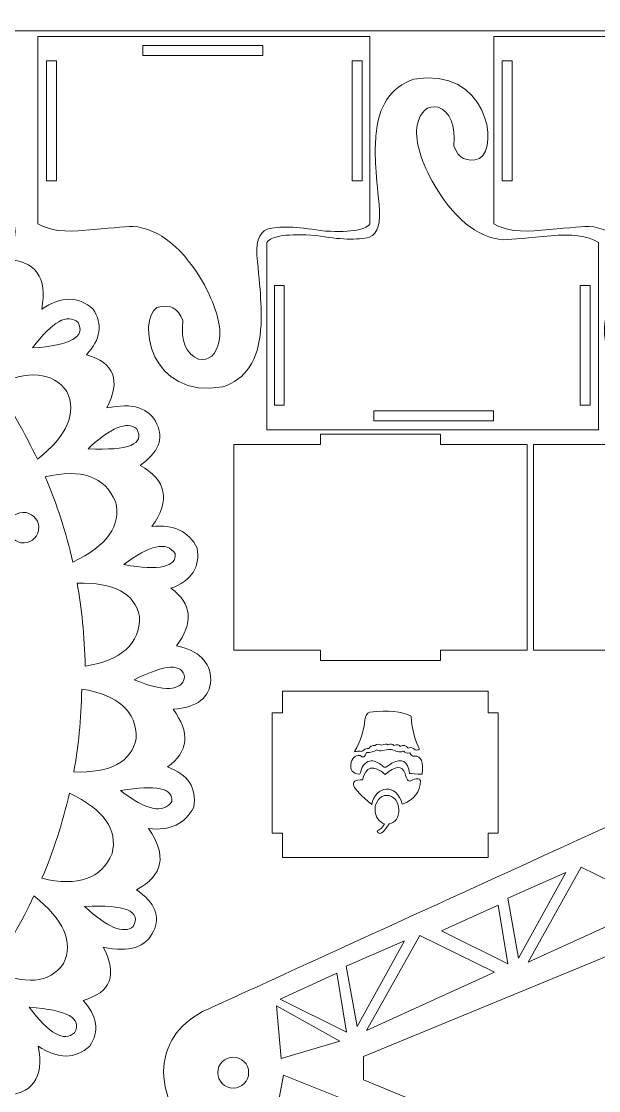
# Model space of a CAD drawing. Header units: centimetres. Extents: x -35 to 33, y -75 to 42.
# Drawn here: x -3.76 to 13.06, y 10.38 to 41.53 of the extents above; entities that cross this region are included whole.
import ezdxf

# ---------------------------------------------------------------- set-up
doc = ezdxf.new("R2010")
doc.units = ezdxf.units.CM
doc.header["$MEASUREMENT"] = 0
doc.layers.add('Capa 1', color=7, linetype='Continuous')

msp = doc.modelspace()

# ---------------------------------------------------------------- linework, layer by layer
at = {"layer": 'Capa 1', "color": 142, "lineweight": 20}
for points, knots in [([(-10.8931, 39.96344), (-10.42256, 39.82553), (-10.25566, 39.41708), (-10.39245, 38.73812), (-10.39245, 38.73812), (-9.5524, 38.99689), (-9.0385, 38.69585), (-8.85075, 37.83501), (-8.85075, 37.83501), (-8.45577, 38.38297), (-7.9931, 38.5636), (-7.46277, 38.37686), (-7.46277, 38.37686), (-7.04839, 38.21297), (-6.9509, 37.77199), (-7.17029, 37.05392), (-7.17029, 37.05392), (-6.30589, 37.07732), (-5.81349, 36.67377), (-5.69311, 35.84323), (-5.69311, 35.84323), (-5.19499, 36.26282), (-4.70757, 36.32628), (-4.23081, 36.03364), (-4.23081, 36.03364), (-3.84409, 35.67403), (-3.84409, 35.19724), (-4.23081, 34.60332), (-4.23081, 34.60332), (-3.33825, 34.56265), (-2.983, 34.07775), (-3.16502, 33.14857), (-3.16502, 33.14857), (-2.5911, 33.5338), (-2.09151, 33.5338), (-1.6662, 33.14857), (-1.6662, 33.14857), (-1.37798, 32.71415), (-1.44302, 32.26991), (-1.86134, 31.81584), (-1.86134, 31.81584), (-1.04739, 31.59095), (-0.85076, 31.07513), (-1.27147, 30.26834), (-1.27147, 30.26834), (-0.50724, 30.42906), (-0.01978, 30.27284), (0.19087, 29.7997), (0.19087, 29.7997), (0.40327, 29.38063), (0.23969, 28.97871), (-0.29988, 28.59394), (-0.29988, 28.59394), (0.47637, 28.1751), (0.59203, 27.58118), (0.0471, 26.81212), (0.0471, 26.81212), (0.68057, 26.88262), (1.1201, 26.67433), (1.36569, 26.18727), (1.36569, 26.18727), (1.45802, 25.62707), (1.20354, 25.23655), (0.60232, 25.01566), (0.60232, 25.01566), (1.21514, 24.5704), (1.26801, 24.01064), (0.76096, 23.33637), (0.76096, 23.33637), (1.41368, 23.2037), (1.74746, 22.875), (1.76228, 22.35028), (1.76228, 22.35028), (1.7345, 21.82737), (1.36769, 21.54097), (0.66182, 21.49108), (0.66182, 21.49108), (1.16887, 20.81683), (1.11599, 20.25706), (0.50317, 19.81179), (0.50317, 19.81179), (1.10441, 19.59091), (1.35887, 19.20039), (1.26654, 18.64019), (1.26654, 18.64019), (1.02095, 18.15312), (0.58144, 17.94484), (-0.05205, 18.01533), (-0.05205, 18.01533), (0.49289, 17.24627), (0.37723, 16.65234), (-0.39903, 16.23351), (-0.39903, 16.23351), (0.14055, 15.84875), (0.30413, 15.44682), (0.09173, 15.02774), (0.09173, 15.02774), (-0.11893, 14.55461), (-0.60639, 14.3984), (-1.37063, 14.5591), (-1.37063, 14.5591), (-0.94991, 13.75233), (-1.14653, 13.2365), (-1.96048, 13.01161), (-1.96048, 13.01161), (-1.54218, 12.55755), (-1.47714, 12.1133), (-1.76536, 11.67888), (-1.76536, 11.67888), (-2.19066, 11.29365), (-2.69025, 11.29365), (-3.26417, 11.67888), (-3.26417, 11.67888), (-3.08214, 10.74971), (-3.43739, 10.2648), (-4.32996, 10.22414), (-4.32996, 10.22414), (-3.94324, 9.6302), (-3.94324, 9.15342), (-4.32996, 8.79381), (-4.32996, 8.79381), (-4.80671, 8.50117), (-5.29414, 8.56463), (-5.79226, 8.98421), (-5.79226, 8.98421), (-5.91264, 8.15368), (-6.40504, 7.75014), (-7.26944, 7.77353), (-7.26944, 7.77353), (-7.05004, 7.05546), (-7.14753, 6.61448), (-7.56191, 6.4506), (-7.56191, 6.4506), (-8.09224, 6.26385), (-8.55491, 6.44448), (-8.94991, 6.99245), (-8.94991, 6.99245), (-9.13765, 6.13161), (-9.65154, 5.83057), (-10.49159, 6.08934), (-10.49159, 6.08934), (-10.35481, 5.41038), (-10.5217, 5.00194), (-10.99226, 4.86401), (-10.99226, 4.86401), (-11.5893, 4.76532), (-12.03707, 5.01916), (-12.33558, 5.62557), (-12.33558, 5.62557), (-12.76086, 4.92767), (-13.33833, 4.74946), (-14.06798, 5.09097), (-14.06798, 5.09097), (-14.05722, 3.693), (-15.31878, 3.63319), (-15.85995, 4.7537), (-15.85995, 4.7537), (-16.48194, 4.23073), (-16.95364, 4.41484), (-17.5337, 5.10561), (-17.5337, 5.10561), (-17.75762, 3.52623), (-19.41822, 3.693), (-19.40746, 5.09097), (-19.40746, 5.09097), (-20.13711, 4.74946), (-20.71458, 4.92767), (-21.13986, 5.62557), (-21.13986, 5.62557), (-21.43837, 5.01916), (-21.88614, 4.76532), (-22.48318, 4.86401), (-22.48318, 4.86401), (-22.95374, 5.00194), (-23.12063, 5.41038), (-22.98385, 6.08934), (-22.98385, 6.08934), (-23.8239, 5.83057), (-24.33779, 6.13161), (-24.52553, 6.99245), (-24.52553, 6.99245), (-24.92053, 6.44448), (-25.3832, 6.26385), (-25.91353, 6.4506), (-25.91353, 6.4506), (-26.32791, 6.61448), (-26.4254, 7.05546), (-26.206, 7.77353), (-26.206, 7.77353), (-27.0704, 7.75014), (-27.5628, 8.15368), (-27.68318, 8.98421), (-27.68318, 8.98421), (-28.1813, 8.56463), (-28.66873, 8.50117), (-29.14548, 8.79381), (-29.14548, 8.79381), (-29.5322, 9.15342), (-29.5322, 9.6302), (-29.14548, 10.22414), (-29.14548, 10.22414), (-30.03805, 10.2648), (-30.3933, 10.74971), (-30.21127, 11.67888), (-30.21127, 11.67888), (-30.78519, 11.29365), (-31.28478, 11.29365), (-31.71008, 11.67888), (-31.71008, 11.67888), (-31.9983, 12.1133), (-31.93326, 12.55755), (-31.51496, 13.01161), (-31.51496, 13.01161), (-32.32891, 13.2365), (-32.52553, 13.75233), (-32.10481, 14.5591), (-32.10481, 14.5591), (-32.86905, 14.3984), (-33.35651, 14.55461), (-33.56717, 15.02774), (-33.56717, 15.02774), (-33.77957, 15.44682), (-33.61599, 15.84875), (-33.07641, 16.23351), (-33.07641, 16.23351), (-33.85267, 16.65234), (-33.96833, 17.24627), (-33.42339, 18.01533), (-33.42339, 18.01533), (-34.05688, 17.94484), (-34.49639, 18.15312), (-34.74198, 18.64019), (-34.74198, 18.64019), (-34.83431, 19.20039), (-34.57985, 19.59091), (-33.97861, 19.81179), (-33.97861, 19.81179), (-34.59143, 20.25706), (-34.64431, 20.81683), (-34.13726, 21.49108), (-34.13726, 21.49108), (-34.84313, 21.54097), (-35.20994, 21.82737), (-35.23772, 22.35028), (-35.23772, 22.35028), (-35.2229, 22.875), (-34.88912, 23.2037), (-34.2364, 23.33637), (-34.2364, 23.33637), (-34.74345, 24.01064), (-34.69058, 24.5704), (-34.07776, 25.01566), (-34.07776, 25.01566), (-34.67898, 25.23655), (-34.93346, 25.62707), (-34.84113, 26.18727), (-34.84113, 26.18727), (-34.59554, 26.67433), (-34.15601, 26.88262), (-33.52254, 26.81212), (-33.52254, 26.81212), (-34.06747, 27.58118), (-33.95181, 28.1751), (-33.17556, 28.59394), (-33.17556, 28.59394), (-33.71513, 28.97871), (-33.87871, 29.38063), (-33.66631, 29.7997), (-33.66631, 29.7997), (-33.45566, 30.27284), (-32.9682, 30.42906), (-32.20397, 30.26834), (-32.20397, 30.26834), (-32.62468, 31.07513), (-32.42805, 31.59095), (-31.6141, 31.81584), (-31.6141, 31.81584), (-32.03242, 32.26991), (-32.09746, 32.71415), (-31.80924, 33.14857), (-31.80924, 33.14857), (-31.38393, 33.5338), (-30.88434, 33.5338), (-30.31042, 33.14857), (-30.31042, 33.14857), (-30.49244, 34.07775), (-30.13719, 34.56265), (-29.24463, 34.60332), (-29.24463, 34.60332), (-29.63135, 35.19724), (-29.63135, 35.67403), (-29.24463, 36.03364), (-29.24463, 36.03364), (-28.76787, 36.32628), (-28.28045, 36.26282), (-27.78233, 35.84323), (-27.78233, 35.84323), (-27.66195, 36.67377), (-27.16955, 37.07732), (-26.30515, 37.05392), (-26.30515, 37.05392), (-26.52454, 37.77199), (-26.42705, 38.21297), (-26.01267, 38.37686), (-26.01267, 38.37686), (-25.48234, 38.5636), (-25.01967, 38.38297), (-24.62469, 37.83501), (-24.62469, 37.83501), (-24.43694, 38.69585), (-23.92304, 38.99689), (-23.08299, 38.73812), (-23.08299, 38.73812), (-23.21978, 39.41708), (-23.05288, 39.82553), (-22.58234, 39.96344), (-22.58234, 39.96344), (-21.98528, 40.06213), (-21.5375, 39.80828), (-21.23899, 39.20189), (-21.23899, 39.20189), (-20.81373, 39.8998), (-20.23626, 40.07799), (-19.50661, 39.73647), (-19.50661, 39.73647), (-19.51737, 41.13446), (-17.85676, 41.30123), (-17.63284, 39.72184), (-17.63284, 39.72184), (-17.04469, 40.42224), (-16.43498, 40.49873), (-15.80369, 39.95127), (-15.80369, 39.95127), (-15.57976, 41.53066), (-13.95807, 41.13446), (-13.96883, 39.73647), (-13.96883, 39.73647), (-13.23918, 40.07799), (-12.66171, 39.8998), (-12.23645, 39.20189), (-12.23645, 39.20189), (-11.93794, 39.80828), (-11.49016, 40.06213), (-10.8931, 39.96344)], [0, 0, 0, 0, 0.01149425, 0.01149425, 0.01149425, 0.01149425, 0.02298851, 0.02298851, 0.02298851, 0.02298851, 0.03448276, 0.03448276, 0.03448276, 0.03448276, 0.04597701, 0.04597701, 0.04597701, 0.04597701, 0.05747126, 0.05747126, 0.05747126, 0.05747126, 0.06896552, 0.06896552, 0.06896552, 0.06896552, 0.08045977, 0.08045977, 0.08045977, 0.08045977, 0.09195402, 0.09195402, 0.09195402, 0.09195402, 0.10344828, 0.10344828, 0.10344828, 0.10344828, 0.11494253, 0.11494253, 0.11494253, 0.11494253, 0.12643678, 0.12643678, 0.12643678, 0.12643678, 0.13793103, 0.13793103, 0.13793103, 0.13793103, 0.14942529, 0.14942529, 0.14942529, 0.14942529, 0.16091954, 0.16091954, 0.16091954, 0.16091954, 0.17241379, 0.17241379, 0.17241379, 0.17241379, 0.18390805, 0.18390805, 0.18390805, 0.18390805, 0.1954023, 0.1954023, 0.1954023, 0.1954023, 0.20689655, 0.20689655, 0.20689655, 0.20689655, 0.2183908, 0.2183908, 0.2183908, 0.2183908, 0.22988506, 0.22988506, 0.22988506, 0.22988506, 0.24137931, 0.24137931, 0.24137931, 0.24137931, 0.25287356, 0.25287356, 0.25287356, 0.25287356, 0.26436782, 0.26436782, 0.26436782, 0.26436782, 0.27586207, 0.27586207, 0.27586207, 0.27586207, 0.28735632, 0.28735632, 0.28735632, 0.28735632, 0.29885057, 0.29885057, 0.29885057, 0.29885057, 0.31034483, 0.31034483, 0.31034483, 0.31034483, 0.32183908, 0.32183908, 0.32183908, 0.32183908, 0.33333333, 0.33333333, 0.33333333, 0.33333333, 0.34482759, 0.34482759, 0.34482759, 0.34482759, 0.35632184, 0.35632184, 0.35632184, 0.35632184, 0.36781609, 0.36781609, 0.36781609, 0.36781609, 0.37931034, 0.37931034, 0.37931034, 0.37931034, 0.3908046, 0.3908046, 0.3908046, 0.3908046, 0.40229885, 0.40229885, 0.40229885, 0.40229885, 0.4137931, 0.4137931, 0.4137931, 0.4137931, 0.42528736, 0.42528736, 0.42528736, 0.42528736, 0.43678161, 0.43678161, 0.43678161, 0.43678161, 0.44827586, 0.44827586, 0.44827586, 0.44827586, 0.45977011, 0.45977011, 0.45977011, 0.45977011, 0.47126437, 0.47126437, 0.47126437, 0.47126437, 0.48275862, 0.48275862, 0.48275862, 0.48275862, 0.49425287, 0.49425287, 0.49425287, 0.49425287, 0.50574713, 0.50574713, 0.50574713, 0.50574713, 0.51724138, 0.51724138, 0.51724138, 0.51724138, 0.52873563, 0.52873563, 0.52873563, 0.52873563, 0.54022989, 0.54022989, 0.54022989, 0.54022989, 0.55172414, 0.55172414, 0.55172414, 0.55172414, 0.56321839, 0.56321839, 0.56321839, 0.56321839, 0.57471264, 0.57471264, 0.57471264, 0.57471264, 0.5862069, 0.5862069, 0.5862069, 0.5862069, 0.59770115, 0.59770115, 0.59770115, 0.59770115, 0.6091954, 0.6091954, 0.6091954, 0.6091954, 0.62068966, 0.62068966, 0.62068966, 0.62068966, 0.63218391, 0.63218391, 0.63218391, 0.63218391, 0.64367816, 0.64367816, 0.64367816, 0.64367816, 0.65517241, 0.65517241, 0.65517241, 0.65517241, 0.66666667, 0.66666667, 0.66666667, 0.66666667, 0.67816092, 0.67816092, 0.67816092, 0.67816092, 0.68965517, 0.68965517, 0.68965517, 0.68965517, 0.70114943, 0.70114943, 0.70114943, 0.70114943, 0.71264368, 0.71264368, 0.71264368, 0.71264368, 0.72413793, 0.72413793, 0.72413793, 0.72413793, 0.73563218, 0.73563218, 0.73563218, 0.73563218, 0.74712644, 0.74712644, 0.74712644, 0.74712644, 0.75862069, 0.75862069, 0.75862069, 0.75862069, 0.77011494, 0.77011494, 0.77011494, 0.77011494, 0.7816092, 0.7816092, 0.7816092, 0.7816092, 0.79310345, 0.79310345, 0.79310345, 0.79310345, 0.8045977, 0.8045977, 0.8045977, 0.8045977, 0.81609195, 0.81609195, 0.81609195, 0.81609195, 0.82758621, 0.82758621, 0.82758621, 0.82758621, 0.83908046, 0.83908046, 0.83908046, 0.83908046, 0.85057471, 0.85057471, 0.85057471, 0.85057471, 0.86206897, 0.86206897, 0.86206897, 0.86206897, 0.87356322, 0.87356322, 0.87356322, 0.87356322, 0.88505747, 0.88505747, 0.88505747, 0.88505747, 0.89655172, 0.89655172, 0.89655172, 0.89655172, 0.90804598, 0.90804598, 0.90804598, 0.90804598, 0.91954023, 0.91954023, 0.91954023, 0.91954023, 0.93103448, 0.93103448, 0.93103448, 0.93103448, 0.94252874, 0.94252874, 0.94252874, 0.94252874, 0.95402299, 0.95402299, 0.95402299, 0.95402299, 0.96551724, 0.96551724, 0.96551724, 0.96551724, 0.97701149, 0.97701149, 0.97701149, 0.97701149, 1, 1, 1, 1]), ([(-2.1061, 32.75806), (-1.87594, 32.34115), (-2.31711, 32.09382), (-3.42962, 32.01605), (-3.42962, 32.01605), (-2.85103, 32.78946), (-2.40985, 33.03677), (-2.1061, 32.75806)], [0, 0, 0, 0, 0.33333333, 0.33333333, 0.33333333, 0.33333333, 1, 1, 1, 1]), ([(-2.42832, 30.74682), (-2.84386, 31.32311), (-3.54667, 31.38345), (-4.53671, 30.92784), (-4.53671, 30.92784), (-4.06636, 30.25481), (-3.65083, 29.53708), (-3.29013, 28.7746), (-3.29013, 28.7746), (-2.41951, 29.46514), (-2.13223, 30.12254), (-2.42832, 30.74682)], [0, 0, 0, 0, 0.25, 0.25, 0.25, 0.25, 0.5, 0.5, 0.5, 0.5, 1, 1, 1, 1]), ([(-0.39595, 29.6631), (-0.1544, 29.21258), (-0.62694, 29.01894), (-1.81365, 29.08218), (-1.81365, 29.08218), (-1.15117, 29.69783), (-0.6786, 29.89147), (-0.39595, 29.6631)], [0, 0, 0, 0, 0.33333333, 0.33333333, 0.33333333, 0.33333333, 1, 1, 1, 1]), ([(-1.01561, 27.53955), (-0.83926, 26.84317), (-1.25347, 26.25676), (-2.25825, 25.78032), (-2.25825, 25.78032), (-2.45834, 26.65206), (-2.72526, 27.47819), (-3.05906, 28.25872), (-3.05906, 28.25872), (-2.00573, 28.51306), (-1.32458, 28.27333), (-1.01561, 27.53955)], [0, 0, 0, 0, 0.25, 0.25, 0.25, 0.25, 0.5, 0.5, 0.5, 0.5, 1, 1, 1, 1]), ([(-4.13931, 26.76599), (-4.1474, 27.01164), (-3.95485, 27.21731), (-3.70921, 27.2254), (-3.70921, 27.2254), (-3.46358, 27.2335), (-3.25789, 27.04093), (-3.2498, 26.79531), (-3.2498, 26.79531), (-3.2417, 26.54966), (-3.43426, 26.34399), (-3.6799, 26.33589), (-3.6799, 26.33589), (-3.92553, 26.3278), (-4.13122, 26.52037), (-4.13931, 26.76599)], [0, 0, 0, 0, 0.2, 0.2, 0.2, 0.2, 0.4, 0.4, 0.4, 0.4, 0.6, 0.6, 0.6, 0.6, 1, 1, 1, 1]), ([(0.72427, 26.02622), (0.77178, 25.63548), (0.27443, 25.52808), (-0.7678, 25.70401), (-0.7678, 25.70401), (-0.02115, 26.28189), (0.4762, 26.3893), (0.72427, 26.02622)], [0, 0, 0, 0, 0.33333333, 0.33333333, 0.33333333, 0.33333333, 1, 1, 1, 1]), ([(-0.31173, 24.1907), (-0.30132, 23.40043), (-0.82983, 22.91878), (-1.89727, 22.74574), (-1.89727, 22.74574), (-1.91778, 23.64326), (-1.99604, 24.44865), (-2.13202, 25.16196), (-2.13202, 25.16196), (-1.05896, 25.19383), (-0.4522, 24.87008), (-0.31173, 24.1907)], [0, 0, 0, 0, 0.25, 0.25, 0.25, 0.25, 0.5, 0.5, 0.5, 0.5, 1, 1, 1, 1]), ([(0.99692, 22.4186), (0.94508, 22.83708), (0.45596, 22.81429), (-0.47037, 22.35027), (-0.47037, 22.35027), (0.42007, 21.99045), (0.90915, 22.01322), (0.99692, 22.4186)], [0, 0, 0, 0, 0.33333333, 0.33333333, 0.33333333, 0.33333333, 1, 1, 1, 1]), ([(-0.41088, 20.63675), (-0.40047, 21.42703), (-0.92897, 21.90867), (-1.99641, 22.08173), (-1.99641, 22.08173), (-2.01692, 21.18421), (-2.09519, 20.3788), (-2.23117, 19.66549), (-2.23117, 19.66549), (-1.15812, 19.63364), (-0.55136, 19.95739), (-0.41088, 20.63675)], [0, 0, 0, 0, 0.25, 0.25, 0.25, 0.25, 0.5, 0.5, 0.5, 0.5, 1, 1, 1, 1]), ([(-1.11475, 17.28789), (-0.9384, 17.98428), (-1.35261, 18.57069), (-2.3574, 19.04714), (-2.3574, 19.04714), (-2.55748, 18.17542), (-2.82442, 17.34928), (-3.1582, 16.56873), (-3.1582, 16.56873), (-2.10488, 16.31439), (-1.42371, 16.55411), (-1.11475, 17.28789)], [0, 0, 0, 0, 0.25, 0.25, 0.25, 0.25, 0.5, 0.5, 0.5, 0.5, 1, 1, 1, 1]), ([(0.62513, 18.80123), (0.67264, 19.19198), (0.17529, 19.29937), (-0.86693, 19.12344), (-0.86693, 19.12344), (-0.12029, 18.54557), (0.37706, 18.43817), (0.62513, 18.80123)], [0, 0, 0, 0, 0.33333333, 0.33333333, 0.33333333, 0.33333333, 1, 1, 1, 1]), ([(-2.52746, 14.08064), (-2.94301, 13.50436), (-3.6458, 13.44401), (-4.63586, 13.89963), (-4.63586, 13.89963), (-4.1655, 14.57264), (-3.74998, 15.29039), (-3.38928, 16.05286), (-3.38928, 16.05286), (-2.51866, 15.36232), (-2.23138, 14.70491), (-2.52746, 14.08064)], [0, 0, 0, 0, 0.25, 0.25, 0.25, 0.25, 0.5, 0.5, 0.5, 0.5, 1, 1, 1, 1]), ([(-0.4951, 15.16436), (-0.25354, 15.61487), (-0.72609, 15.80851), (-1.91281, 15.74527), (-1.91281, 15.74527), (-1.25031, 15.12963), (-0.77775, 14.93599), (-0.4951, 15.16436)], [0, 0, 0, 0, 0.33333333, 0.33333333, 0.33333333, 0.33333333, 1, 1, 1, 1]), ([(-2.20526, 12.06939), (-1.97506, 12.4863), (-2.41624, 12.73365), (-3.52877, 12.8114), (-3.52877, 12.8114), (-2.95017, 12.03802), (-2.509, 11.79068), (-2.20526, 12.06939)], [0, 0, 0, 0, 0.33333333, 0.33333333, 0.33333333, 0.33333333, 1, 1, 1, 1])]:
    msp.add_open_spline(points, degree=3, knots=knots, dxfattribs=at)
at = {"layer": 'Capa 1', "color": 242, "lineweight": 20}
for points, knots in [([(-35.46958, 41.25672), (-35.46958, 41.25672), (33.34861, 41.25672), (33.34861, 41.25672), (33.34861, 41.25672), (33.34861, 41.25672), (33.34861, -36.66365), (33.34861, -36.66365), (33.34861, -36.66365), (33.34861, -36.66365), (-35.46958, -36.66365), (-35.46958, -36.66365), (-35.46958, -36.66365), (-35.46958, -36.66365), (-35.46958, 41.25672), (-35.46958, 41.25672)], [0, 0, 0, 0, 0.2, 0.2, 0.2, 0.2, 0.4, 0.4, 0.4, 0.4, 0.6, 0.6, 0.6, 0.6, 1, 1, 1, 1]), ([(6.3962, 35.63284), (6.3962, 35.63284), (6.3962, 41.09484), (6.3962, 41.09484), (6.3962, 41.09484), (6.3962, 41.09484), (-3.27433, 41.09484), (-3.27433, 41.09484), (-3.27433, 41.09484), (-3.27433, 41.09484), (-3.27433, 35.63284), (-3.27433, 35.63284)], [0, 0, 0, 0, 0.25, 0.25, 0.25, 0.25, 0.5, 0.5, 0.5, 0.5, 1, 1, 1, 1]), ([(-0.21551, 40.54142), (-0.21551, 40.54142), (-0.21551, 40.83142), (-0.21551, 40.83142), (-0.21551, 40.83142), (-0.21551, 40.83142), (3.27449, 40.83142), (3.27449, 40.83142), (3.27449, 40.83142), (3.27449, 40.83142), (3.27449, 40.54142), (3.27449, 40.54142), (3.27449, 40.54142), (3.27449, 40.54142), (-0.21551, 40.54142), (-0.21551, 40.54142)], [0, 0, 0, 0, 0.2, 0.2, 0.2, 0.2, 0.4, 0.4, 0.4, 0.4, 0.6, 0.6, 0.6, 0.6, 1, 1, 1, 1]), ([(19.67654, 35.63284), (19.67654, 35.63284), (19.67654, 41.09484), (19.67654, 41.09484), (19.67654, 41.09484), (19.67654, 41.09484), (10.00601, 41.09484), (10.00601, 41.09484), (10.00601, 41.09484), (10.00601, 41.09484), (10.00601, 35.63284), (10.00601, 35.63284)], [0, 0, 0, 0, 0.25, 0.25, 0.25, 0.25, 0.5, 0.5, 0.5, 0.5, 1, 1, 1, 1]), ([(-2.73744, 36.88759), (-2.73744, 36.88759), (-3.02744, 36.88759), (-3.02744, 36.88759), (-3.02744, 36.88759), (-3.02744, 36.88759), (-3.02744, 40.37759), (-3.02744, 40.37759), (-3.02744, 40.37759), (-3.02744, 40.37759), (-2.73744, 40.37759), (-2.73744, 40.37759), (-2.73744, 40.37759), (-2.73744, 40.37759), (-2.73744, 36.88759), (-2.73744, 36.88759)], [0, 0, 0, 0, 0.2, 0.2, 0.2, 0.2, 0.4, 0.4, 0.4, 0.4, 0.6, 0.6, 0.6, 0.6, 1, 1, 1, 1]), ([(3.39074, 35.09298), (3.53402, 35.28777), (4.01413, 35.35391), (4.83107, 35.29142), (4.83107, 35.29142), (5.5192, 35.17241), (6.03734, 35.15698), (6.3855, 35.24511), (6.3855, 35.24511), (6.63174, 35.3525), (6.72545, 35.67001), (6.66662, 36.19762), (6.66662, 36.19762), (6.56192, 37.13389), (6.53106, 37.79644), (6.57404, 38.18528), (6.57404, 38.18528), (6.63576, 39.06278), (7.00288, 39.6162), (7.67538, 39.84554), (7.67538, 39.84554), (9.8086, 40.21362), (10.17004, 37.89748), (9.5936, 37.53375), (9.5936, 37.53375), (9.22489, 37.4144), (8.97465, 37.53898), (8.84286, 37.90749), (8.84286, 37.90749), (8.89607, 38.51397), (8.74283, 38.8899), (8.38315, 39.03528), (8.38315, 39.03528), (8.07138, 39.08913), (7.86963, 38.91274), (7.77791, 38.50611), (7.77791, 38.50611), (7.70279, 38.10648), (7.84721, 37.56187), (8.21117, 36.8723), (8.21117, 36.8723), (8.81687, 35.80658), (9.5103, 35.23773), (10.29146, 35.16574), (10.29146, 35.16574), (10.56958, 35.18175), (11.02819, 35.22033), (11.6673, 35.28148), (11.6673, 35.28148), (12.26187, 35.3472), (12.72652, 35.28437), (13.06127, 35.09298)], [0, 0, 0, 0, 0.07142857, 0.07142857, 0.07142857, 0.07142857, 0.14285714, 0.14285714, 0.14285714, 0.14285714, 0.21428571, 0.21428571, 0.21428571, 0.21428571, 0.28571429, 0.28571429, 0.28571429, 0.28571429, 0.35714286, 0.35714286, 0.35714286, 0.35714286, 0.42857143, 0.42857143, 0.42857143, 0.42857143, 0.5, 0.5, 0.5, 0.5, 0.57142857, 0.57142857, 0.57142857, 0.57142857, 0.64285714, 0.64285714, 0.64285714, 0.64285714, 0.71428571, 0.71428571, 0.71428571, 0.71428571, 0.78571429, 0.78571429, 0.78571429, 0.78571429, 0.85714286, 0.85714286, 0.85714286, 0.85714286, 1, 1, 1, 1]), ([(6.17242, 36.88759), (6.17242, 36.88759), (5.88242, 36.88759), (5.88242, 36.88759), (5.88242, 36.88759), (5.88242, 36.88759), (5.88242, 40.37759), (5.88242, 40.37759), (5.88242, 40.37759), (5.88242, 40.37759), (6.17242, 40.37759), (6.17242, 40.37759), (6.17242, 40.37759), (6.17242, 40.37759), (6.17242, 36.88759), (6.17242, 36.88759)], [0, 0, 0, 0, 0.2, 0.2, 0.2, 0.2, 0.4, 0.4, 0.4, 0.4, 0.6, 0.6, 0.6, 0.6, 1, 1, 1, 1]), ([(10.5429, 36.88759), (10.5429, 36.88759), (10.2529, 36.88759), (10.2529, 36.88759), (10.2529, 36.88759), (10.2529, 36.88759), (10.2529, 40.37759), (10.2529, 40.37759), (10.2529, 40.37759), (10.2529, 40.37759), (10.5429, 40.37759), (10.5429, 40.37759), (10.5429, 40.37759), (10.5429, 40.37759), (10.5429, 36.88759), (10.5429, 36.88759)], [0, 0, 0, 0, 0.2, 0.2, 0.2, 0.2, 0.4, 0.4, 0.4, 0.4, 0.6, 0.6, 0.6, 0.6, 1, 1, 1, 1]), ([(6.3962, 35.63284), (6.25292, 35.43805), (5.77281, 35.37191), (4.95587, 35.4344), (4.95587, 35.4344), (4.26774, 35.55341), (3.7496, 35.56884), (3.40144, 35.48071), (3.40144, 35.48071), (3.1552, 35.37332), (3.06149, 35.05581), (3.12032, 34.5282), (3.12032, 34.5282), (3.22502, 33.59193), (3.25588, 32.92938), (3.2129, 32.54054), (3.2129, 32.54054), (3.15118, 31.66304), (2.78406, 31.10962), (2.11156, 30.88028), (2.11156, 30.88028), (-0.02166, 30.5122), (-0.3831, 32.82834), (0.19334, 33.19207), (0.19334, 33.19207), (0.56205, 33.31142), (0.81229, 33.18684), (0.94408, 32.81833), (0.94408, 32.81833), (0.89087, 32.21185), (1.04411, 31.83592), (1.40379, 31.69054), (1.40379, 31.69054), (1.71556, 31.63669), (1.91731, 31.81308), (2.00903, 32.21971), (2.00903, 32.21971), (2.08415, 32.61934), (1.93973, 33.16395), (1.57577, 33.85352), (1.57577, 33.85352), (0.97007, 34.91924), (0.27664, 35.48809), (-0.50452, 35.56008), (-0.50452, 35.56008), (-0.78264, 35.54407), (-1.24125, 35.50549), (-1.88036, 35.44434), (-1.88036, 35.44434), (-2.47493, 35.37862), (-2.93958, 35.44145), (-3.27433, 35.63284)], [0, 0, 0, 0, 0.07142857, 0.07142857, 0.07142857, 0.07142857, 0.14285714, 0.14285714, 0.14285714, 0.14285714, 0.21428571, 0.21428571, 0.21428571, 0.21428571, 0.28571429, 0.28571429, 0.28571429, 0.28571429, 0.35714286, 0.35714286, 0.35714286, 0.35714286, 0.42857143, 0.42857143, 0.42857143, 0.42857143, 0.5, 0.5, 0.5, 0.5, 0.57142857, 0.57142857, 0.57142857, 0.57142857, 0.64285714, 0.64285714, 0.64285714, 0.64285714, 0.71428571, 0.71428571, 0.71428571, 0.71428571, 0.78571429, 0.78571429, 0.78571429, 0.78571429, 0.85714286, 0.85714286, 0.85714286, 0.85714286, 1, 1, 1, 1]), ([(19.67654, 35.63284), (19.53326, 35.43805), (19.05315, 35.37191), (18.23621, 35.4344), (18.23621, 35.4344), (17.54808, 35.55341), (17.02994, 35.56884), (16.68178, 35.48071), (16.68178, 35.48071), (16.43554, 35.37332), (16.34183, 35.05581), (16.40066, 34.5282), (16.40066, 34.5282), (16.50536, 33.59193), (16.53622, 32.92938), (16.49324, 32.54054), (16.49324, 32.54054), (16.43152, 31.66304), (16.0644, 31.10962), (15.3919, 30.88028), (15.3919, 30.88028), (13.25868, 30.5122), (12.89724, 32.82834), (13.47368, 33.19207), (13.47368, 33.19207), (13.84239, 33.31142), (14.09263, 33.18684), (14.22442, 32.81833), (14.22442, 32.81833), (14.17121, 32.21185), (14.32445, 31.83592), (14.68413, 31.69054), (14.68413, 31.69054), (14.9959, 31.63669), (15.19765, 31.81308), (15.28937, 32.21971), (15.28937, 32.21971), (15.36449, 32.61934), (15.22007, 33.16395), (14.85611, 33.85352), (14.85611, 33.85352), (14.25041, 34.91924), (13.55698, 35.48809), (12.77582, 35.56008), (12.77582, 35.56008), (12.4977, 35.54407), (12.03909, 35.50549), (11.39998, 35.44434), (11.39998, 35.44434), (10.80541, 35.37862), (10.34076, 35.44145), (10.00601, 35.63284)], [0, 0, 0, 0, 0.07142857, 0.07142857, 0.07142857, 0.07142857, 0.14285714, 0.14285714, 0.14285714, 0.14285714, 0.21428571, 0.21428571, 0.21428571, 0.21428571, 0.28571429, 0.28571429, 0.28571429, 0.28571429, 0.35714286, 0.35714286, 0.35714286, 0.35714286, 0.42857143, 0.42857143, 0.42857143, 0.42857143, 0.5, 0.5, 0.5, 0.5, 0.57142857, 0.57142857, 0.57142857, 0.57142857, 0.64285714, 0.64285714, 0.64285714, 0.64285714, 0.71428571, 0.71428571, 0.71428571, 0.71428571, 0.78571429, 0.78571429, 0.78571429, 0.78571429, 0.85714286, 0.85714286, 0.85714286, 0.85714286, 1, 1, 1, 1]), ([(3.39074, 35.09298), (3.39074, 35.09298), (3.39074, 29.63098), (3.39074, 29.63098), (3.39074, 29.63098), (3.39074, 29.63098), (13.06127, 29.63098), (13.06127, 29.63098), (13.06127, 29.63098), (13.06127, 29.63098), (13.06127, 35.09298), (13.06127, 35.09298)], [0, 0, 0, 0, 0.25, 0.25, 0.25, 0.25, 0.5, 0.5, 0.5, 0.5, 1, 1, 1, 1]), ([(3.61452, 33.83823), (3.61452, 33.83823), (3.90452, 33.83823), (3.90452, 33.83823), (3.90452, 33.83823), (3.90452, 33.83823), (3.90452, 30.34823), (3.90452, 30.34823), (3.90452, 30.34823), (3.90452, 30.34823), (3.61452, 30.34823), (3.61452, 30.34823), (3.61452, 30.34823), (3.61452, 30.34823), (3.61452, 33.83823), (3.61452, 33.83823)], [0, 0, 0, 0, 0.2, 0.2, 0.2, 0.2, 0.4, 0.4, 0.4, 0.4, 0.6, 0.6, 0.6, 0.6, 1, 1, 1, 1]), ([(12.52438, 33.83823), (12.52438, 33.83823), (12.81438, 33.83823), (12.81438, 33.83823), (12.81438, 33.83823), (12.81438, 33.83823), (12.81438, 30.34823), (12.81438, 30.34823), (12.81438, 30.34823), (12.81438, 30.34823), (12.52438, 30.34823), (12.52438, 30.34823), (12.52438, 30.34823), (12.52438, 30.34823), (12.52438, 33.83823), (12.52438, 33.83823)], [0, 0, 0, 0, 0.2, 0.2, 0.2, 0.2, 0.4, 0.4, 0.4, 0.4, 0.6, 0.6, 0.6, 0.6, 1, 1, 1, 1]), ([(10.00245, 30.1844), (10.00245, 30.1844), (10.00245, 29.8944), (10.00245, 29.8944), (10.00245, 29.8944), (10.00245, 29.8944), (6.51245, 29.8944), (6.51245, 29.8944), (6.51245, 29.8944), (6.51245, 29.8944), (6.51245, 30.1844), (6.51245, 30.1844), (6.51245, 30.1844), (6.51245, 30.1844), (10.00245, 30.1844), (10.00245, 30.1844)], [0, 0, 0, 0, 0.2, 0.2, 0.2, 0.2, 0.4, 0.4, 0.4, 0.4, 0.6, 0.6, 0.6, 0.6, 1, 1, 1, 1]), ([(8.45722, 23.2161), (8.45722, 23.2161), (8.45722, 22.95952), (8.45722, 22.95952), (8.45722, 22.95952), (8.45722, 22.95952), (8.45722, 22.9161), (8.45722, 22.9161), (8.45722, 22.9161), (8.45722, 22.9161), (4.95722, 22.9161), (4.95722, 22.9161), (4.95722, 22.9161), (4.95722, 22.9161), (4.95722, 22.95952), (4.95722, 22.95952), (4.95722, 22.95952), (4.95722, 22.95952), (4.95722, 23.2161), (4.95722, 23.2161), (4.95722, 23.2161), (4.95722, 23.2161), (2.43221, 23.2161), (2.43221, 23.2161), (2.43221, 23.2161), (2.43221, 23.2161), (2.43221, 29.20294), (2.43221, 29.20294), (2.43221, 29.20294), (2.43221, 29.20294), (4.95722, 29.20294), (4.95722, 29.20294), (4.95722, 29.20294), (4.95722, 29.20294), (4.95722, 29.45952), (4.95722, 29.45952), (4.95722, 29.45952), (4.95722, 29.45952), (4.95722, 29.50294), (4.95722, 29.50294), (4.95722, 29.50294), (4.95722, 29.50294), (8.45722, 29.50294), (8.45722, 29.50294), (8.45722, 29.50294), (8.45722, 29.50294), (8.45722, 29.45952), (8.45722, 29.45952), (8.45722, 29.45952), (8.45722, 29.45952), (8.45722, 29.20294), (8.45722, 29.20294), (8.45722, 29.20294), (8.45722, 29.20294), (10.98222, 29.20294), (10.98222, 29.20294), (10.98222, 29.20294), (10.98222, 29.20294), (10.98222, 23.2161), (10.98222, 23.2161), (10.98222, 23.2161), (10.98222, 23.2161), (8.45722, 23.2161), (8.45722, 23.2161)], [0, 0, 0, 0, 0.05882353, 0.05882353, 0.05882353, 0.05882353, 0.11764706, 0.11764706, 0.11764706, 0.11764706, 0.17647059, 0.17647059, 0.17647059, 0.17647059, 0.23529412, 0.23529412, 0.23529412, 0.23529412, 0.29411765, 0.29411765, 0.29411765, 0.29411765, 0.35294118, 0.35294118, 0.35294118, 0.35294118, 0.41176471, 0.41176471, 0.41176471, 0.41176471, 0.47058824, 0.47058824, 0.47058824, 0.47058824, 0.52941176, 0.52941176, 0.52941176, 0.52941176, 0.58823529, 0.58823529, 0.58823529, 0.58823529, 0.64705882, 0.64705882, 0.64705882, 0.64705882, 0.70588235, 0.70588235, 0.70588235, 0.70588235, 0.76470588, 0.76470588, 0.76470588, 0.76470588, 0.82352941, 0.82352941, 0.82352941, 0.82352941, 0.88235294, 0.88235294, 0.88235294, 0.88235294, 1, 1, 1, 1]), ([(17.18847, 23.2161), (17.18847, 23.2161), (17.18847, 22.95952), (17.18847, 22.95952), (17.18847, 22.95952), (17.18847, 22.95952), (17.18847, 22.9161), (17.18847, 22.9161), (17.18847, 22.9161), (17.18847, 22.9161), (13.68847, 22.9161), (13.68847, 22.9161), (13.68847, 22.9161), (13.68847, 22.9161), (13.68847, 22.95952), (13.68847, 22.95952), (13.68847, 22.95952), (13.68847, 22.95952), (13.68847, 23.2161), (13.68847, 23.2161), (13.68847, 23.2161), (13.68847, 23.2161), (11.16346, 23.2161), (11.16346, 23.2161), (11.16346, 23.2161), (11.16346, 23.2161), (11.16346, 29.20294), (11.16346, 29.20294), (11.16346, 29.20294), (11.16346, 29.20294), (13.68847, 29.20294), (13.68847, 29.20294), (13.68847, 29.20294), (13.68847, 29.20294), (13.68847, 29.45952), (13.68847, 29.45952), (13.68847, 29.45952), (13.68847, 29.45952), (13.68847, 29.50294), (13.68847, 29.50294), (13.68847, 29.50294), (13.68847, 29.50294), (17.18847, 29.50294), (17.18847, 29.50294), (17.18847, 29.50294), (17.18847, 29.50294), (17.18847, 29.45952), (17.18847, 29.45952), (17.18847, 29.45952), (17.18847, 29.45952), (17.18847, 29.20294), (17.18847, 29.20294), (17.18847, 29.20294), (17.18847, 29.20294), (19.71347, 29.20294), (19.71347, 29.20294), (19.71347, 29.20294), (19.71347, 29.20294), (19.71347, 23.2161), (19.71347, 23.2161), (19.71347, 23.2161), (19.71347, 23.2161), (17.18847, 23.2161), (17.18847, 23.2161)], [0, 0, 0, 0, 0.05882353, 0.05882353, 0.05882353, 0.05882353, 0.11764706, 0.11764706, 0.11764706, 0.11764706, 0.17647059, 0.17647059, 0.17647059, 0.17647059, 0.23529412, 0.23529412, 0.23529412, 0.23529412, 0.29411765, 0.29411765, 0.29411765, 0.29411765, 0.35294118, 0.35294118, 0.35294118, 0.35294118, 0.41176471, 0.41176471, 0.41176471, 0.41176471, 0.47058824, 0.47058824, 0.47058824, 0.47058824, 0.52941176, 0.52941176, 0.52941176, 0.52941176, 0.58823529, 0.58823529, 0.58823529, 0.58823529, 0.64705882, 0.64705882, 0.64705882, 0.64705882, 0.70588235, 0.70588235, 0.70588235, 0.70588235, 0.76470588, 0.76470588, 0.76470588, 0.76470588, 0.82352941, 0.82352941, 0.82352941, 0.82352941, 0.88235294, 0.88235294, 0.88235294, 0.88235294, 1, 1, 1, 1]), ([(0.38152, 10.93964), (0.42384, 11.75344), (0.78435, 12.26851), (1.51783, 12.68238), (1.51783, 12.68238), (1.51783, 12.68238), (9.50918, 16.33347), (25.85424, 23.80109), (25.85424, 23.80109), (26.98023, 23.7967), (28.10623, 23.7967), (29.23223, 23.80109), (29.23223, 23.80109), (30.39596, 23.7967), (31.55969, 23.7967), (32.72342, 23.80109), (32.72342, 23.80109), (32.72342, 23.80109), (32.72342, 23.51433), (32.72342, 23.51433), (32.72342, 23.51433), (32.72342, 23.51433), (33.0235, 23.51433), (33.0235, 23.51433), (33.0235, 23.51433), (33.0235, 23.51433), (33.0235, 19.51433), (33.0235, 19.51433), (33.0235, 19.51433), (33.0235, 19.51433), (32.72303, 19.51433), (32.72303, 19.51433), (32.72303, 19.51433), (32.72269, 17.36059), (32.72218, 15.14239), (32.72178, 12.90715), (32.72178, 12.90715), (32.72178, 12.90715), (33.02349, 12.90715), (33.02349, 12.90715), (33.02349, 12.90715), (33.02349, 11.57381), (33.02349, 10.24048), (33.02349, 8.90715), (33.02349, 8.90715), (33.02349, 8.90715), (32.7212, 8.90715), (32.7212, 8.90715), (32.7212, 8.90715), (32.72099, 6.67813), (32.72105, 4.46013), (32.7216, 2.29997), (32.7216, 2.29997), (32.7216, 2.29997), (33.0235, 2.29997), (33.0235, 2.29997), (33.0235, 2.29997), (33.0235, 2.29997), (33.0235, -1.70003), (33.0235, -1.70003), (33.0235, -1.70003), (33.0235, -1.70003), (32.72331, -1.70003), (32.72331, -1.70003), (32.72331, -1.70003), (32.72331, -1.70003), (32.72349, -1.98679), (32.72349, -1.98679), (32.72349, -1.98679), (30.42602, -1.98679), (28.15171, -1.98679), (25.85424, -1.98679), (25.85424, -1.98679), (9.88173, 5.31073), (1.72262, 9.05792), (1.72262, 9.05792), (1.72262, 9.05792), (0.746, 9.44176), (0.42356, 10.10531), (0.38152, 10.93964)], [0, 0, 0, 0, 0.04761905, 0.04761905, 0.04761905, 0.04761905, 0.0952381, 0.0952381, 0.0952381, 0.0952381, 0.14285714, 0.14285714, 0.14285714, 0.14285714, 0.19047619, 0.19047619, 0.19047619, 0.19047619, 0.23809524, 0.23809524, 0.23809524, 0.23809524, 0.28571429, 0.28571429, 0.28571429, 0.28571429, 0.33333333, 0.33333333, 0.33333333, 0.33333333, 0.38095238, 0.38095238, 0.38095238, 0.38095238, 0.42857143, 0.42857143, 0.42857143, 0.42857143, 0.47619048, 0.47619048, 0.47619048, 0.47619048, 0.52380952, 0.52380952, 0.52380952, 0.52380952, 0.57142857, 0.57142857, 0.57142857, 0.57142857, 0.61904762, 0.61904762, 0.61904762, 0.61904762, 0.66666667, 0.66666667, 0.66666667, 0.66666667, 0.71428571, 0.71428571, 0.71428571, 0.71428571, 0.76190476, 0.76190476, 0.76190476, 0.76190476, 0.80952381, 0.80952381, 0.80952381, 0.80952381, 0.85714286, 0.85714286, 0.85714286, 0.85714286, 0.9047619, 0.9047619, 0.9047619, 0.9047619, 1, 1, 1, 1]), ([(9.84073, 21.38305), (9.84073, 21.38305), (10.09731, 21.38305), (10.09731, 21.38305), (10.09731, 21.38305), (10.09731, 21.38305), (10.14073, 21.38305), (10.14073, 21.38305), (10.14073, 21.38305), (10.14073, 21.38305), (10.14073, 17.88305), (10.14073, 17.88305), (10.14073, 17.88305), (10.14073, 17.88305), (10.09731, 17.88305), (10.09731, 17.88305), (10.09731, 17.88305), (10.09731, 17.88305), (9.84073, 17.88305), (9.84073, 17.88305), (9.84073, 17.88305), (9.84073, 17.88305), (9.84073, 17.17422), (9.84073, 17.17422), (9.84073, 17.17422), (9.84073, 17.17422), (3.85389, 17.17422), (3.85389, 17.17422), (3.85389, 17.17422), (3.85389, 17.17422), (3.85389, 17.88305), (3.85389, 17.88305), (3.85389, 17.88305), (3.85389, 17.88305), (3.59731, 17.88305), (3.59731, 17.88305), (3.59731, 17.88305), (3.59731, 17.88305), (3.55389, 17.88305), (3.55389, 17.88305), (3.55389, 17.88305), (3.55389, 17.88305), (3.55389, 21.38305), (3.55389, 21.38305), (3.55389, 21.38305), (3.55389, 21.38305), (3.59731, 21.38305), (3.59731, 21.38305), (3.59731, 21.38305), (3.59731, 21.38305), (3.85389, 21.38305), (3.85389, 21.38305), (3.85389, 21.38305), (3.85389, 21.38305), (3.85389, 22.0161), (3.85389, 22.0161), (3.85389, 22.0161), (3.85389, 22.0161), (9.84073, 22.0161), (9.84073, 22.0161), (9.84073, 22.0161), (9.84073, 22.0161), (9.84073, 21.38305), (9.84073, 21.38305)], [0, 0, 0, 0, 0.05882353, 0.05882353, 0.05882353, 0.05882353, 0.11764706, 0.11764706, 0.11764706, 0.11764706, 0.17647059, 0.17647059, 0.17647059, 0.17647059, 0.23529412, 0.23529412, 0.23529412, 0.23529412, 0.29411765, 0.29411765, 0.29411765, 0.29411765, 0.35294118, 0.35294118, 0.35294118, 0.35294118, 0.41176471, 0.41176471, 0.41176471, 0.41176471, 0.47058824, 0.47058824, 0.47058824, 0.47058824, 0.52941176, 0.52941176, 0.52941176, 0.52941176, 0.58823529, 0.58823529, 0.58823529, 0.58823529, 0.64705882, 0.64705882, 0.64705882, 0.64705882, 0.70588235, 0.70588235, 0.70588235, 0.70588235, 0.76470588, 0.76470588, 0.76470588, 0.76470588, 0.82352941, 0.82352941, 0.82352941, 0.82352941, 0.88235294, 0.88235294, 0.88235294, 0.88235294, 1, 1, 1, 1]), ([(7.71429, 20.30619), (7.80007, 20.29417), (7.83991, 20.30988), (7.8338, 20.35332), (7.8338, 20.35332), (7.71711, 20.55775), (7.63792, 20.86864), (7.5962, 21.28598), (7.5962, 21.28598), (7.32775, 21.43639), (6.92797, 21.47718), (6.39687, 21.40835), (6.39687, 21.40835), (6.30926, 21.37733), (6.26118, 21.30126), (6.2526, 21.18015), (6.2526, 21.18015), (6.23191, 20.89329), (6.13197, 20.58571), (5.95277, 20.25741), (5.95277, 20.25741), (6.02246, 20.26645), (6.0762, 20.26976), (6.11401, 20.26733), (6.11401, 20.26733), (6.15603, 20.2573), (6.19586, 20.2719), (6.23352, 20.31115), (6.23352, 20.31115), (6.25182, 20.33928), (6.29755, 20.35085), (6.37071, 20.34588), (6.37071, 20.34588), (6.39931, 20.41589), (6.46059, 20.4451), (6.55456, 20.43352), (6.55456, 20.43352), (6.60337, 20.48165), (6.66278, 20.48716), (6.73276, 20.45006), (6.73276, 20.45006), (6.83133, 20.48222), (6.89355, 20.48443), (6.91943, 20.45668), (6.91943, 20.45668), (7.00407, 20.49048), (7.06254, 20.48221), (7.09481, 20.43187), (7.09481, 20.43187), (7.19828, 20.469), (7.25956, 20.46074), (7.27868, 20.40707), (7.27868, 20.40707), (7.37493, 20.46272), (7.45319, 20.44563), (7.51345, 20.3558), (7.51345, 20.3558), (7.59204, 20.39258), (7.65899, 20.37605), (7.71429, 20.30619)], [0, 0, 0, 0, 0.0625, 0.0625, 0.0625, 0.0625, 0.125, 0.125, 0.125, 0.125, 0.1875, 0.1875, 0.1875, 0.1875, 0.25, 0.25, 0.25, 0.25, 0.3125, 0.3125, 0.3125, 0.3125, 0.375, 0.375, 0.375, 0.375, 0.4375, 0.4375, 0.4375, 0.4375, 0.5, 0.5, 0.5, 0.5, 0.5625, 0.5625, 0.5625, 0.5625, 0.625, 0.625, 0.625, 0.625, 0.6875, 0.6875, 0.6875, 0.6875, 0.75, 0.75, 0.75, 0.75, 0.8125, 0.8125, 0.8125, 0.8125, 0.875, 0.875, 0.875, 0.875, 1, 1, 1, 1]), ([(28.50682, 11.03901), (28.50682, 11.03901), (28.51342, 1.49081), (28.51342, 1.49081), (28.51342, 1.49081), (28.51342, 1.49081), (6.21567, 10.70106), (6.21567, 10.70106), (6.21567, 10.70106), (6.21567, 10.70106), (6.21567, 10.99836), (6.21567, 10.99836), (6.21567, 10.99836), (6.21567, 10.99836), (6.21567, 11.07975), (6.21567, 11.07975), (6.21567, 11.07975), (6.21567, 11.07975), (6.21567, 11.37607), (6.21567, 11.37607), (6.21567, 11.37607), (6.21567, 11.37607), (28.51342, 20.56276), (28.51342, 20.56276), (28.51342, 20.56276), (28.51342, 20.56276), (28.50682, 11.03901), (28.50682, 11.03901)], [0, 0, 0, 0, 0.125, 0.125, 0.125, 0.125, 0.25, 0.25, 0.25, 0.25, 0.375, 0.375, 0.375, 0.375, 0.5, 0.5, 0.5, 0.5, 0.625, 0.625, 0.625, 0.625, 0.75, 0.75, 0.75, 0.75, 1, 1, 1, 1]), ([(7.55446, 19.62493), (7.61645, 19.61354), (7.73856, 19.60471), (7.92079, 19.59843), (7.92079, 19.59843), (7.97161, 19.95719), (7.89572, 20.13358), (7.69309, 20.12761), (7.69309, 20.12761), (7.63757, 20.11977), (7.59326, 20.15119), (7.56014, 20.22187), (7.56014, 20.22187), (7.47794, 20.20581), (7.42136, 20.22345), (7.39042, 20.27478), (7.39042, 20.27478), (7.30076, 20.23454), (7.19233, 20.24557), (7.06513, 20.30786), (7.06513, 20.30786), (7.01155, 20.33564), (6.91302, 20.32847), (6.76953, 20.28636), (6.76953, 20.28636), (6.70806, 20.27016), (6.65054, 20.27733), (6.59698, 20.30786), (6.59698, 20.30786), (6.51907, 20.25559), (6.42148, 20.22913), (6.30422, 20.22848), (6.30422, 20.22848), (6.25312, 20.0936), (6.18948, 20.06659), (6.11329, 20.14746), (6.11329, 20.14746), (5.95711, 20.14982), (5.86754, 20.06272), (5.84457, 19.88618), (5.84457, 19.88618), (5.81983, 19.71528), (5.89904, 19.62047), (6.08217, 19.60175), (6.08217, 19.60175), (6.10462, 19.60232), (6.1362, 19.67122), (6.17694, 19.80846), (6.17694, 19.80846), (6.27621, 19.96366), (6.39359, 20.01934), (6.5291, 19.97548), (6.5291, 19.97548), (6.64573, 19.93019), (6.74191, 19.87232), (6.81761, 19.80185), (6.81761, 19.80185), (6.87008, 19.80089), (6.94362, 19.84113), (7.03824, 19.92257), (7.03824, 19.92257), (7.33218, 20.08234), (7.50425, 19.98312), (7.55446, 19.62493)], [0, 0, 0, 0, 0.05882353, 0.05882353, 0.05882353, 0.05882353, 0.11764706, 0.11764706, 0.11764706, 0.11764706, 0.17647059, 0.17647059, 0.17647059, 0.17647059, 0.23529412, 0.23529412, 0.23529412, 0.23529412, 0.29411765, 0.29411765, 0.29411765, 0.29411765, 0.35294118, 0.35294118, 0.35294118, 0.35294118, 0.41176471, 0.41176471, 0.41176471, 0.41176471, 0.47058824, 0.47058824, 0.47058824, 0.47058824, 0.52941176, 0.52941176, 0.52941176, 0.52941176, 0.58823529, 0.58823529, 0.58823529, 0.58823529, 0.64705882, 0.64705882, 0.64705882, 0.64705882, 0.70588235, 0.70588235, 0.70588235, 0.70588235, 0.76470588, 0.76470588, 0.76470588, 0.76470588, 0.82352941, 0.82352941, 0.82352941, 0.82352941, 0.88235294, 0.88235294, 0.88235294, 0.88235294, 1, 1, 1, 1]), ([(7.33949, 18.72368), (7.68844, 18.85981), (7.86476, 19.08912), (7.86844, 19.4116), (7.86844, 19.4116), (7.84893, 19.48864), (7.75606, 19.48698), (7.58982, 19.40664), (7.58982, 19.40664), (7.51455, 19.37889), (7.45893, 19.4511), (7.42293, 19.62327), (7.42293, 19.62327), (7.33496, 19.85786), (7.14308, 19.84849), (6.84731, 19.59516), (6.84731, 19.59516), (6.49791, 19.886), (6.27728, 19.83198), (6.18541, 19.4331), (6.18541, 19.4331), (5.75654, 19.44379), (5.84516, 19.20621), (6.45128, 18.72035), (6.45128, 18.72035), (6.56489, 19.27589), (7.18282, 19.34607), (7.33949, 18.72368)], [0, 0, 0, 0, 0.125, 0.125, 0.125, 0.125, 0.25, 0.25, 0.25, 0.25, 0.375, 0.375, 0.375, 0.375, 0.5, 0.5, 0.5, 0.5, 0.625, 0.625, 0.625, 0.625, 0.75, 0.75, 0.75, 0.75, 1, 1, 1, 1]), ([(6.82424, 18.15678), (6.66625, 18.19593), (6.54746, 18.36415), (6.54746, 18.56573), (6.54746, 18.56573), (6.54746, 18.79633), (6.70292, 18.98328), (6.89467, 18.98328), (6.89467, 18.98328), (7.08643, 18.98328), (7.24189, 18.79633), (7.24189, 18.56573), (7.24189, 18.56573), (7.24433, 18.33612), (7.14993, 18.1993), (6.95868, 18.15526), (6.95868, 18.15526), (6.7785, 17.86751), (6.66075, 17.799), (6.60544, 17.94975), (6.60544, 17.94975), (6.6907, 17.97249), (6.76362, 18.0415), (6.82421, 18.15678)], [0, 0, 0, 0, 0.14285714, 0.14285714, 0.14285714, 0.14285714, 0.28571429, 0.28571429, 0.28571429, 0.28571429, 0.42857143, 0.42857143, 0.42857143, 0.42857143, 0.57142857, 0.57142857, 0.57142857, 0.57142857, 0.71428571, 0.71428571, 0.71428571, 0.71428571, 1, 1, 1, 1]), ([(12.55834, 16.8872), (12.55834, 16.8872), (11.0062, 14.11996), (11.0062, 14.11996), (11.0062, 14.11996), (11.0062, 14.11996), (14.73655, 15.81952), (14.73655, 15.81952), (14.73655, 15.81952), (14.73655, 15.81952), (12.55834, 16.8872), (12.55834, 16.8872)], [0, 0, 0, 0, 0.25, 0.25, 0.25, 0.25, 0.5, 0.5, 0.5, 0.5, 1, 1, 1, 1]), ([(10.41383, 15.99309), (10.41383, 15.99309), (10.73024, 14.23705), (10.73024, 14.23705), (10.73024, 14.23705), (10.73024, 14.23705), (12.10855, 16.73283), (12.10855, 16.73283), (12.10855, 16.73283), (12.10855, 16.73283), (10.41383, 15.99309), (10.41383, 15.99309)], [0, 0, 0, 0, 0.25, 0.25, 0.25, 0.25, 0.5, 0.5, 0.5, 0.5, 1, 1, 1, 1]), ([(10.1406, 15.78666), (10.1406, 15.78666), (10.42222, 14.07142), (10.42222, 14.07142), (10.42222, 14.07142), (10.42222, 14.07142), (8.48292, 15.03445), (8.48292, 15.03445), (8.48292, 15.03445), (8.48292, 15.03445), (10.1406, 15.78666), (10.1406, 15.78666)], [0, 0, 0, 0, 0.25, 0.25, 0.25, 0.25, 0.5, 0.5, 0.5, 0.5, 1, 1, 1, 1]), ([(5.71018, 14.00904), (5.71018, 14.00904), (6.02659, 12.253), (6.02659, 12.253), (6.02659, 12.253), (6.02659, 12.253), (7.4049, 14.74878), (7.4049, 14.74878), (7.4049, 14.74878), (7.4049, 14.74878), (5.71018, 14.00904), (5.71018, 14.00904)], [0, 0, 0, 0, 0.25, 0.25, 0.25, 0.25, 0.5, 0.5, 0.5, 0.5, 1, 1, 1, 1]), ([(7.85469, 14.90315), (7.85469, 14.90315), (6.30255, 12.13591), (6.30255, 12.13591), (6.30255, 12.13591), (6.30255, 12.13591), (10.0329, 13.83547), (10.0329, 13.83547), (10.0329, 13.83547), (10.0329, 13.83547), (7.85469, 14.90315), (7.85469, 14.90315)], [0, 0, 0, 0, 0.25, 0.25, 0.25, 0.25, 0.5, 0.5, 0.5, 0.5, 1, 1, 1, 1]), ([(5.43695, 13.80261), (5.43695, 13.80261), (5.71857, 12.08737), (5.71857, 12.08737), (5.71857, 12.08737), (5.71857, 12.08737), (3.77927, 13.0504), (3.77927, 13.0504), (3.77927, 13.0504), (3.77927, 13.0504), (5.43695, 13.80261), (5.43695, 13.80261)], [0, 0, 0, 0, 0.25, 0.25, 0.25, 0.25, 0.5, 0.5, 0.5, 0.5, 1, 1, 1, 1]), ([(3.81009, 11.32063), (3.81009, 11.32063), (3.67376, 12.8551), (3.67376, 12.8551), (3.67376, 12.8551), (3.67376, 12.8551), (5.52341, 11.8242), (5.52341, 11.8242), (5.52341, 11.8242), (5.52341, 11.8242), (3.81009, 11.32063), (3.81009, 11.32063)], [0, 0, 0, 0, 0.25, 0.25, 0.25, 0.25, 0.5, 0.5, 0.5, 0.5, 1, 1, 1, 1]), ([(1.96597, 10.90715), (1.96597, 11.15568), (2.16744, 11.35715), (2.41597, 11.35715), (2.41597, 11.35715), (2.6645, 11.35715), (2.86597, 11.15568), (2.86597, 10.90715), (2.86597, 10.90715), (2.86597, 10.65862), (2.6645, 10.45715), (2.41597, 10.45715), (2.41597, 10.45715), (2.16744, 10.45715), (1.96597, 10.65862), (1.96597, 10.90715)], [0, 0, 0, 0, 0.2, 0.2, 0.2, 0.2, 0.4, 0.4, 0.4, 0.4, 0.6, 0.6, 0.6, 0.6, 1, 1, 1, 1]), ([(3.87898, 10.82845), (3.87898, 10.82845), (3.59736, 9.33585), (3.59736, 9.33585), (3.59736, 9.33585), (3.59736, 9.33585), (5.53666, 10.17388), (5.53666, 10.17388), (5.53666, 10.17388), (5.53666, 10.17388), (3.87898, 10.82845), (3.87898, 10.82845)], [0, 0, 0, 0, 0.25, 0.25, 0.25, 0.25, 0.5, 0.5, 0.5, 0.5, 1, 1, 1, 1])]:
    msp.add_open_spline(points, degree=3, knots=knots, dxfattribs=at)

doc.saveas('drawing.dxf')
